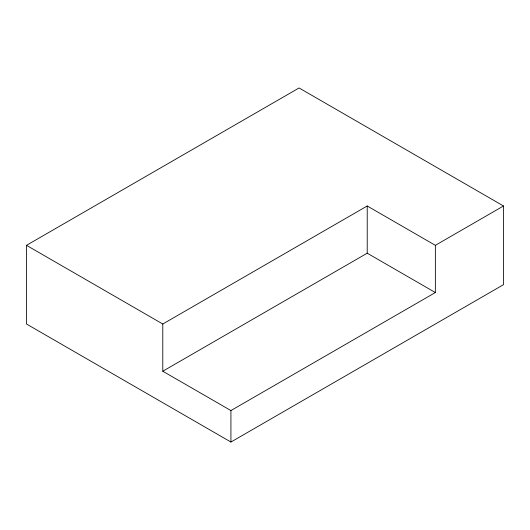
<?xml version="1.0" encoding="UTF-8"?>
<svg xmlns="http://www.w3.org/2000/svg" width="530" height="530" viewBox="0 0 530 530"><rect width="100%" height="100%" fill="white"/><g stroke="black" fill="none" stroke-linecap="round" stroke-linejoin="round"><path stroke-width="0.79" d="M26.5 245.33L299.072 87.96L503.5 205.984L503.5 284.67L230.928 442.04L26.5 324.015L26.5 245.33L162.783 324.015L367.217 205.984L435.355 245.33L503.5 205.984M162.783 324.015L162.783 371.225L367.217 253.194L435.355 292.54L435.355 245.33M162.783 371.225L230.928 410.565L435.355 292.54M367.217 205.984L367.217 253.194M230.928 410.565L230.928 442.04"/></g></svg>
